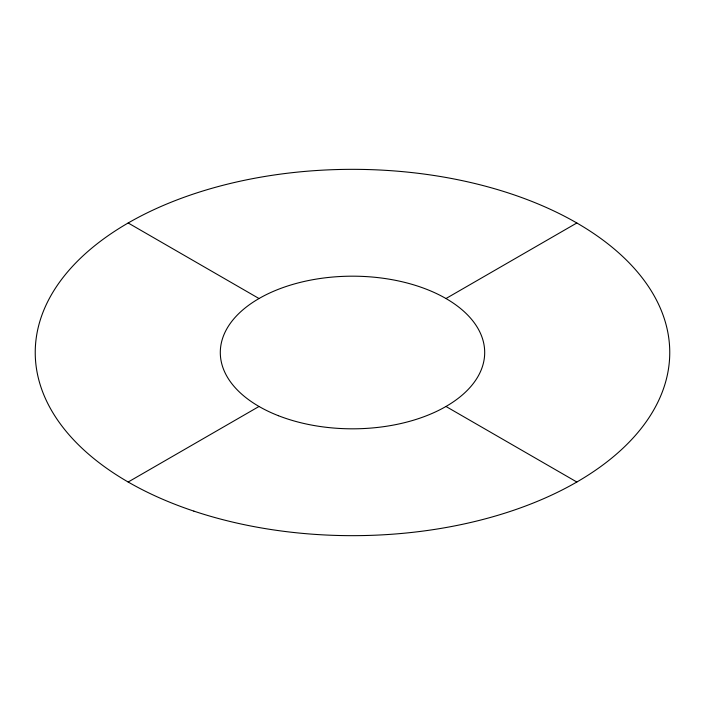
<?xml version="1.0" encoding="UTF-8"?>
<svg xmlns="http://www.w3.org/2000/svg" width="705" height="705" viewBox="0 0 705 705"><rect width="100%" height="100%" fill="white"/><g stroke="black" fill="none" stroke-linecap="round" stroke-linejoin="round"><path stroke-width="1.06" d="M128.169 482.017L259.026 406.468M445.974 298.532L576.831 222.983M128.169 222.983L259.026 298.532M445.974 406.468L576.831 482.017M278.404 415.703A132.188 76.316 0 0 0 484.353 357.946A132.188 76.316 0 0 0 294.743 283.851A132.188 76.316 0 0 0 278.404 415.703M193.875 511.125A317.25 183.159 0 0 0 669.75 352.5A317.25 183.159 0 0 0 193.875 193.875A317.25 183.159 0 0 0 193.875 511.125"/></g></svg>
